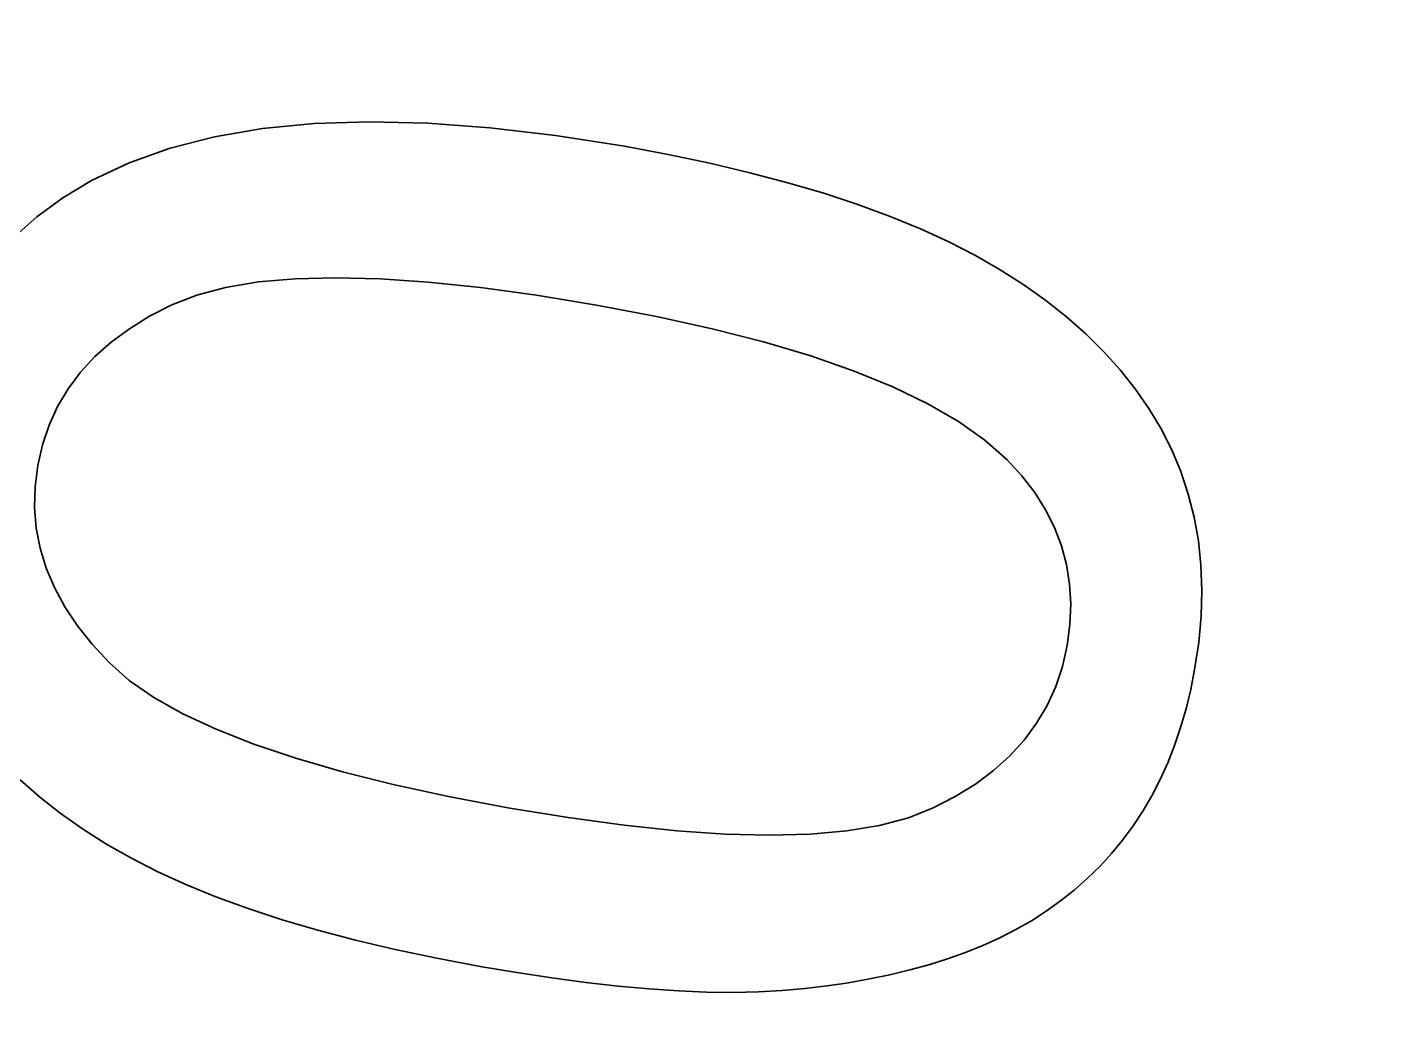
# Model space of a CAD drawing. Extents: x 0 to 297, y 0 to 210.
# Drawn here: x 260.742 to 263.427, y 89.527 to 91.497 of the extents above; entities that cross this region are included whole.
import ezdxf

# ---------------------------------------------------------------- set-up
doc = ezdxf.new("R2010")
doc.units = 0

msp = doc.modelspace()

# ---------------------------------------------------------------- linework, layer by layer
at = {"color": 7, "lineweight": 35, "ltscale": 0.002386}
msp.add_line((261.109, 91.2826), (261.2031, 91.2987), dxfattribs=at)
at = {"color": 7, "lineweight": 35, "ltscale": 0.002536}
msp.add_line((261.2031, 91.2987), (261.304, 91.3085), dxfattribs=at)
at = {"color": 7, "lineweight": 35, "ltscale": 0.002698}
msp.add_line((261.304, 91.3085), (261.4119, 91.3121), dxfattribs=at)
at = {"color": 7, "lineweight": 35, "ltscale": 0.002868}
msp.add_line((261.4119, 91.3121), (261.5266, 91.3094), dxfattribs=at)
at = {"color": 7, "lineweight": 35, "ltscale": 0.003046}
msp.add_line((261.5266, 91.3094), (261.6481, 91.3005), dxfattribs=at)
at = {"color": 7, "lineweight": 35, "ltscale": 0.003233}
msp.add_line((261.6481, 91.3005), (261.7765, 91.2854), dxfattribs=at)
at = {"color": 7, "lineweight": 35, "ltscale": 0.002251}
msp.add_line((261.0218, 91.2603), (261.109, 91.2826), dxfattribs=at)
at = {"color": 7, "lineweight": 35, "ltscale": 0.003424}
msp.add_line((261.7765, 91.2854), (261.9118, 91.2641), dxfattribs=at)
at = {"color": 7, "lineweight": 35, "ltscale": 0.002174}
msp.add_line((261.9118, 91.2641), (261.9973, 91.2481), dxfattribs=at)
at = {"color": 7, "lineweight": 35, "ltscale": 0.002131}
msp.add_line((260.9414, 91.2318), (261.0218, 91.2603), dxfattribs=at)
at = {"color": 7, "lineweight": 35, "ltscale": 0.002089}
msp.add_line((261.9973, 91.2481), (262.079, 91.2309), dxfattribs=at)
at = {"color": 7, "lineweight": 35, "ltscale": 0.002032}
msp.add_line((260.8679, 91.197), (260.9414, 91.2318), dxfattribs=at)
at = {"color": 7, "lineweight": 35, "ltscale": 0.002003}
msp.add_line((262.079, 91.2309), (262.157, 91.2125), dxfattribs=at)
at = {"color": 7, "lineweight": 35, "ltscale": 0.001921}
msp.add_line((262.157, 91.2125), (262.2313, 91.1929), dxfattribs=at)
at = {"color": 7, "lineweight": 35, "ltscale": 0.001631}
msp.add_line((260.812, 91.1634), (260.8679, 91.197), dxfattribs=at)
at = {"color": 7, "lineweight": 35, "ltscale": 0.001838}
msp.add_line((262.2313, 91.1929), (262.3018, 91.1721), dxfattribs=at)
at = {"color": 7, "lineweight": 35, "ltscale": 0.001591}
msp.add_line((260.7606, 91.1258), (260.812, 91.1634), dxfattribs=at)
at = {"color": 7, "lineweight": 35, "ltscale": 0.00176}
msp.add_line((262.3018, 91.1721), (262.3687, 91.1502), dxfattribs=at)
at = {"color": 7, "lineweight": 35, "ltscale": 0.00168}
msp.add_line((262.3687, 91.1502), (262.4318, 91.127), dxfattribs=at)
at = {"color": 7, "lineweight": 35, "ltscale": 0.001564}
msp.add_line((260.7138, 91.0843), (260.7606, 91.1258), dxfattribs=at)
at = {"color": 7, "lineweight": 35, "ltscale": 0.001605}
msp.add_line((262.4318, 91.127), (262.4912, 91.1026), dxfattribs=at)
at = {"color": 7, "lineweight": 35, "ltscale": 0.001532}
msp.add_line((262.4912, 91.1026), (262.5468, 91.077), dxfattribs=at)
at = {"color": 7, "lineweight": 35, "ltscale": 0.001461}
msp.add_line((262.5468, 91.077), (262.5988, 91.0503), dxfattribs=at)
at = {"color": 7, "lineweight": 35, "ltscale": 0.001405}
msp.add_line((262.5988, 91.0503), (262.6475, 91.0223), dxfattribs=at)
at = {"color": 7, "lineweight": 35, "ltscale": 0.001363}
msp.add_line((262.6475, 91.0223), (262.6935, 90.9929), dxfattribs=at)
at = {"color": 7, "lineweight": 35, "ltscale": 0.001626}
msp.add_line((261.1947, 90.9985), (261.1306, 90.9878), dxfattribs=at)
at = {"color": 7, "lineweight": 35, "ltscale": 0.001801}
for p, q in [((261.2665, 91.0048), (261.1947, 90.9985)), ((261.0468, 90.1532), (261.1121, 90.1227))]:
    msp.add_line(p, q, dxfattribs=at)
at = {"color": 7, "lineweight": 35, "ltscale": 0.001985}
msp.add_line((261.3459, 91.0069), (261.2665, 91.0048), dxfattribs=at)
at = {"color": 7, "lineweight": 35, "ltscale": 0.002176}
msp.add_line((261.4329, 91.0048), (261.3459, 91.0069), dxfattribs=at)
at = {"color": 7, "lineweight": 35, "ltscale": 0.002371}
msp.add_line((261.5275, 90.9983), (261.4329, 91.0048), dxfattribs=at)
at = {"color": 7, "lineweight": 35, "ltscale": 0.00257}
msp.add_line((261.6297, 90.9876), (261.5275, 90.9983), dxfattribs=at)
at = {"color": 7, "lineweight": 35, "ltscale": 0.001324}
for p, q in [((262.6935, 90.9929), (262.7367, 90.9623)), ((260.8502, 89.9279), (260.8069, 89.9585))]:
    msp.add_line(p, q, dxfattribs=at)
at = {"color": 7, "lineweight": 35, "ltscale": 0.001314}
msp.add_line((261.074, 90.9729), (261.025, 90.9538), dxfattribs=at)
at = {"color": 7, "lineweight": 35, "ltscale": 0.001463}
msp.add_line((261.1306, 90.9878), (261.074, 90.9729), dxfattribs=at)
at = {"color": 7, "lineweight": 35, "ltscale": 0.002771}
msp.add_line((261.7396, 90.9726), (261.6297, 90.9876), dxfattribs=at)
at = {"color": 7, "lineweight": 35, "ltscale": 0.002975}
msp.add_line((261.857, 90.9534), (261.7396, 90.9726), dxfattribs=at)
at = {"color": 7, "lineweight": 35, "ltscale": 0.001217}
msp.add_line((261.025, 90.9538), (260.9818, 90.9314), dxfattribs=at)
at = {"color": 7, "lineweight": 35, "ltscale": 0.002982}
msp.add_line((261.9742, 90.9311), (261.857, 90.9534), dxfattribs=at)
at = {"color": 7, "lineweight": 35, "ltscale": 0.001288}
msp.add_line((262.7367, 90.9623), (262.7771, 90.9303), dxfattribs=at)
at = {"color": 7, "lineweight": 35, "ltscale": 0.001159}
msp.add_line((260.9818, 90.9314), (260.9423, 90.9071), dxfattribs=at)
at = {"color": 7, "lineweight": 35, "ltscale": 0.00279}
msp.add_line((262.0832, 90.9071), (261.9742, 90.9311), dxfattribs=at)
at = {"color": 7, "lineweight": 35, "ltscale": 0.001258}
for p, q in [((262.7771, 90.9303), (262.8148, 90.897)), ((260.7663, 89.9904), (260.7285, 90.0235))]:
    msp.add_line(p, q, dxfattribs=at)
at = {"color": 7, "lineweight": 35, "ltscale": 0.001109}
msp.add_line((260.9423, 90.9071), (260.9066, 90.8807), dxfattribs=at)
at = {"color": 7, "lineweight": 35, "ltscale": 0.002601}
msp.add_line((262.184, 90.8812), (262.0832, 90.9071), dxfattribs=at)
at = {"color": 7, "lineweight": 35, "ltscale": 0.00123}
msp.add_line((262.8148, 90.897), (262.8498, 90.8624), dxfattribs=at)
at = {"color": 7, "lineweight": 35, "ltscale": 0.001069}
msp.add_line((260.9066, 90.8807), (260.8747, 90.8523), dxfattribs=at)
at = {"color": 7, "lineweight": 35, "ltscale": 0.002417}
msp.add_line((262.2766, 90.8536), (262.184, 90.8812), dxfattribs=at)
at = {"color": 7, "lineweight": 35, "ltscale": 0.001207}
msp.add_line((262.8498, 90.8624), (262.8821, 90.8265), dxfattribs=at)
at = {"color": 7, "lineweight": 35, "ltscale": 0.001037}
for p, q in [((260.8747, 90.8523), (260.8466, 90.8218)), ((262.7785, 90.287), (262.7839, 90.3281))]:
    msp.add_line(p, q, dxfattribs=at)
at = {"color": 7, "lineweight": 35, "ltscale": 0.002236}
msp.add_line((262.3611, 90.8242), (262.2766, 90.8536), dxfattribs=at)
at = {"color": 7, "lineweight": 35, "ltscale": 0.001016}
for p, q in [((260.8466, 90.8218), (260.8222, 90.7893)), ((260.7673, 90.4773), (260.7792, 90.4384))]:
    msp.add_line(p, q, dxfattribs=at)
at = {"color": 7, "lineweight": 35, "ltscale": 0.00206}
msp.add_line((262.4374, 90.7931), (262.3611, 90.8242), dxfattribs=at)
at = {"color": 7, "lineweight": 35, "ltscale": 0.001187}
msp.add_line((262.8821, 90.8265), (262.9115, 90.7893), dxfattribs=at)
at = {"color": 7, "lineweight": 35, "ltscale": 0.001004}
msp.add_line((260.8222, 90.7893), (260.8016, 90.7548), dxfattribs=at)
at = {"color": 7, "lineweight": 35, "ltscale": 0.001891}
msp.add_line((262.5055, 90.7601), (262.4374, 90.7931), dxfattribs=at)
at = {"color": 7, "lineweight": 35, "ltscale": 0.001173}
msp.add_line((262.9115, 90.7893), (262.9383, 90.7507), dxfattribs=at)
at = {"color": 7, "lineweight": 35, "ltscale": 0.001006}
for p, q in [((260.8016, 90.7548), (260.7848, 90.7182)), ((260.7564, 90.5569), (260.7598, 90.5168)), ((260.7598, 90.5168), (260.7673, 90.4773))]:
    msp.add_line(p, q, dxfattribs=at)
at = {"color": 7, "lineweight": 35, "ltscale": 0.001733}
msp.add_line((262.5654, 90.7254), (262.5055, 90.7601), dxfattribs=at)
at = {"color": 7, "lineweight": 35, "ltscale": 0.001583}
msp.add_line((262.6172, 90.6889), (262.5654, 90.7254), dxfattribs=at)
at = {"color": 7, "lineweight": 35, "ltscale": 0.001164}
for p, q in [((262.9383, 90.7507), (262.9623, 90.7109)), ((263.0157, 90.5833), (263.0272, 90.5382))]:
    msp.add_line(p, q, dxfattribs=at)
at = {"color": 7, "lineweight": 35, "ltscale": 0.001019}
for p, q in [((260.7848, 90.7182), (260.7718, 90.6796)), ((260.7574, 90.5977), (260.7564, 90.5569))]:
    msp.add_line(p, q, dxfattribs=at)
at = {"color": 7, "lineweight": 35, "ltscale": 0.001156}
msp.add_line((262.9623, 90.7109), (262.9833, 90.6697), dxfattribs=at)
at = {"color": 7, "lineweight": 35, "ltscale": 0.001042}
for p, q in [((260.7718, 90.6796), (260.7626, 90.639)), ((262.6662, 90.0709), (262.6943, 90.1016)), ((262.3915, 89.6339), (262.3505, 89.6266))]:
    msp.add_line(p, q, dxfattribs=at)
at = {"color": 7, "lineweight": 35, "ltscale": 0.001451}
msp.add_line((262.6608, 90.6506), (262.6172, 90.6889), dxfattribs=at)
at = {"color": 7, "lineweight": 35, "ltscale": 0.001072}
msp.add_line((262.6898, 90.619), (262.6608, 90.6506), dxfattribs=at)
at = {"color": 7, "lineweight": 35, "ltscale": 0.001152}
msp.add_line((262.9833, 90.6697), (263.0012, 90.6272), dxfattribs=at)
at = {"color": 7, "lineweight": 35, "ltscale": 0.001041}
msp.add_line((260.7626, 90.639), (260.7574, 90.5977), dxfattribs=at)
at = {"color": 7, "lineweight": 35, "ltscale": 0.00103}
msp.add_line((262.7149, 90.5864), (262.6898, 90.619), dxfattribs=at)
at = {"color": 7, "lineweight": 35, "ltscale": 0.001155}
msp.add_line((263.0012, 90.6272), (263.0157, 90.5833), dxfattribs=at)
at = {"color": 7, "lineweight": 35, "ltscale": 0.000997317}
msp.add_line((262.7362, 90.5526), (262.7149, 90.5864), dxfattribs=at)
at = {"color": 7, "lineweight": 35, "ltscale": 0.00097378}
msp.add_line((262.7537, 90.5179), (262.7362, 90.5526), dxfattribs=at)
at = {"color": 7, "lineweight": 35, "ltscale": 0.00118}
msp.add_line((263.0272, 90.5382), (263.0354, 90.4917), dxfattribs=at)
at = {"color": 7, "lineweight": 35, "ltscale": 0.000958334}
msp.add_line((262.7674, 90.482), (262.7537, 90.5179), dxfattribs=at)
at = {"color": 7, "lineweight": 35, "ltscale": 0.001201}
msp.add_line((263.0354, 90.4917), (263.0403, 90.4439), dxfattribs=at)
at = {"color": 7, "lineweight": 35, "ltscale": 0.000955113}
msp.add_line((262.7773, 90.4451), (262.7674, 90.482), dxfattribs=at)
at = {"color": 7, "lineweight": 35, "ltscale": 0.001038}
msp.add_line((260.7792, 90.4384), (260.7953, 90.4002), dxfattribs=at)
at = {"color": 7, "lineweight": 35, "ltscale": 0.000960478}
msp.add_line((262.7833, 90.4072), (262.7773, 90.4451), dxfattribs=at)
at = {"color": 7, "lineweight": 35, "ltscale": 0.001229}
msp.add_line((263.0403, 90.4439), (263.0421, 90.3948), dxfattribs=at)
at = {"color": 7, "lineweight": 35, "ltscale": 0.000976626}
msp.add_line((262.7855, 90.3682), (262.7833, 90.4072), dxfattribs=at)
at = {"color": 7, "lineweight": 35, "ltscale": 0.00107}
msp.add_line((260.7953, 90.4002), (260.8157, 90.3625), dxfattribs=at)
at = {"color": 7, "lineweight": 35, "ltscale": 0.001262}
msp.add_line((263.0421, 90.3948), (263.0406, 90.3444), dxfattribs=at)
at = {"color": 7, "lineweight": 35, "ltscale": 0.001112}
msp.add_line((260.8157, 90.3625), (260.8403, 90.3255), dxfattribs=at)
at = {"color": 7, "lineweight": 35, "ltscale": 0.001002}
msp.add_line((262.7839, 90.3281), (262.7855, 90.3682), dxfattribs=at)
at = {"color": 7, "lineweight": 35, "ltscale": 0.001162}
msp.add_line((260.8403, 90.3255), (260.8692, 90.2891), dxfattribs=at)
at = {"color": 7, "lineweight": 35, "ltscale": 0.001299}
msp.add_line((263.0406, 90.3444), (263.036, 90.2926), dxfattribs=at)
at = {"color": 7, "lineweight": 35, "ltscale": 0.00122}
msp.add_line((260.8692, 90.2891), (260.9024, 90.2533), dxfattribs=at)
at = {"color": 7, "lineweight": 35, "ltscale": 0.001058}
msp.add_line((262.7692, 90.2457), (262.7785, 90.287), dxfattribs=at)
at = {"color": 7, "lineweight": 35, "ltscale": 0.001342}
msp.add_line((263.036, 90.2926), (263.0281, 90.2395), dxfattribs=at)
at = {"color": 7, "lineweight": 35, "ltscale": 0.001317}
msp.add_line((260.9024, 90.2533), (260.942, 90.2185), dxfattribs=at)
at = {"color": 7, "lineweight": 35, "ltscale": 0.001032}
msp.add_line((262.756, 90.2066), (262.7692, 90.2457), dxfattribs=at)
at = {"color": 7, "lineweight": 35, "ltscale": 0.001464}
msp.add_line((260.942, 90.2185), (260.9901, 90.1852), dxfattribs=at)
at = {"color": 7, "lineweight": 35, "ltscale": 0.000993624}
msp.add_line((263.0281, 90.2395), (263.0204, 90.2005), dxfattribs=at)
at = {"color": 7, "lineweight": 35, "ltscale": 0.001018}
for p, q in [((262.7392, 90.1695), (262.756, 90.2066)), ((262.4314, 89.6421), (262.3915, 89.6339))]:
    msp.add_line(p, q, dxfattribs=at)
at = {"color": 7, "lineweight": 35, "ltscale": 0.000970749}
msp.add_line((263.0204, 90.2005), (263.0113, 90.1628), dxfattribs=at)
at = {"color": 7, "lineweight": 35, "ltscale": 0.001627}
msp.add_line((260.9901, 90.1852), (261.0468, 90.1532), dxfattribs=at)
at = {"color": 7, "lineweight": 35, "ltscale": 0.001015}
msp.add_line((262.7186, 90.1345), (262.7392, 90.1695), dxfattribs=at)
at = {"color": 7, "lineweight": 35, "ltscale": 0.000949892}
msp.add_line((263.0113, 90.1628), (263.0007, 90.1263), dxfattribs=at)
at = {"color": 7, "lineweight": 35, "ltscale": 0.001023}
msp.add_line((262.6943, 90.1016), (262.7186, 90.1345), dxfattribs=at)
at = {"color": 7, "lineweight": 35, "ltscale": 0.001984}
msp.add_line((261.1121, 90.1227), (261.1859, 90.0936), dxfattribs=at)
at = {"color": 7, "lineweight": 35, "ltscale": 0.000930138}
msp.add_line((263.0007, 90.1263), (262.9888, 90.091), dxfattribs=at)
at = {"color": 7, "lineweight": 35, "ltscale": 0.002173}
msp.add_line((261.1859, 90.0936), (261.2683, 90.0659), dxfattribs=at)
at = {"color": 7, "lineweight": 35, "ltscale": 0.000913173}
msp.add_line((262.9888, 90.091), (262.9754, 90.0571), dxfattribs=at)
at = {"color": 7, "lineweight": 35, "ltscale": 0.002367}
msp.add_line((261.2683, 90.0659), (261.3593, 90.0396), dxfattribs=at)
at = {"color": 7, "lineweight": 35, "ltscale": 0.001071}
msp.add_line((262.6343, 90.0422), (262.6662, 90.0709), dxfattribs=at)
at = {"color": 7, "lineweight": 35, "ltscale": 0.000898691}
msp.add_line((262.9754, 90.0571), (262.9606, 90.0243), dxfattribs=at)
at = {"color": 7, "lineweight": 35, "ltscale": 0.002564}
msp.add_line((261.3593, 90.0396), (261.4588, 90.0147), dxfattribs=at)
at = {"color": 7, "lineweight": 35, "ltscale": 0.001111}
msp.add_line((262.5987, 90.0156), (262.6343, 90.0422), dxfattribs=at)
at = {"color": 7, "lineweight": 35, "ltscale": 0.002764}
msp.add_line((261.4588, 90.0147), (261.5668, 89.9913), dxfattribs=at)
at = {"color": 7, "lineweight": 35, "ltscale": 0.001158}
msp.add_line((262.5594, 89.9911), (262.5987, 90.0156), dxfattribs=at)
at = {"color": 7, "lineweight": 35, "ltscale": 0.000885306}
msp.add_line((262.9606, 90.0243), (262.9443, 89.9928), dxfattribs=at)
at = {"color": 7, "lineweight": 35, "ltscale": 0.00129}
msp.add_line((260.8069, 89.9585), (260.7663, 89.9904), dxfattribs=at)
at = {"color": 7, "lineweight": 35, "ltscale": 0.002967}
msp.add_line((261.5668, 89.9913), (261.6835, 89.9693), dxfattribs=at)
at = {"color": 7, "lineweight": 35, "ltscale": 0.001215}
msp.add_line((262.5163, 89.9687), (262.5594, 89.9911), dxfattribs=at)
at = {"color": 7, "lineweight": 35, "ltscale": 0.000875332}
msp.add_line((262.9443, 89.9928), (262.9267, 89.9626), dxfattribs=at)
at = {"color": 7, "lineweight": 35, "ltscale": 0.002983}
msp.add_line((261.6835, 89.9693), (261.8012, 89.95), dxfattribs=at)
at = {"color": 7, "lineweight": 35, "ltscale": 0.002778}
msp.add_line((261.8012, 89.95), (261.9113, 89.9349), dxfattribs=at)
at = {"color": 7, "lineweight": 35, "ltscale": 0.00146}
msp.add_line((262.411, 89.9346), (262.4675, 89.9495), dxfattribs=at)
at = {"color": 7, "lineweight": 35, "ltscale": 0.00131}
msp.add_line((262.4675, 89.9495), (262.5163, 89.9687), dxfattribs=at)
at = {"color": 7, "lineweight": 35, "ltscale": 0.000867205}
msp.add_line((262.9267, 89.9626), (262.9076, 89.9337), dxfattribs=at)
at = {"color": 7, "lineweight": 35, "ltscale": 0.001362}
msp.add_line((260.8962, 89.8988), (260.8502, 89.9279), dxfattribs=at)
at = {"color": 7, "lineweight": 35, "ltscale": 0.002575}
msp.add_line((261.9113, 89.9349), (262.0138, 89.9242), dxfattribs=at)
at = {"color": 7, "lineweight": 35, "ltscale": 0.002374}
msp.add_line((262.0138, 89.9242), (262.1085, 89.9177), dxfattribs=at)
at = {"color": 7, "lineweight": 35, "ltscale": 0.001803}
msp.add_line((262.2751, 89.9176), (262.3469, 89.924), dxfattribs=at)
at = {"color": 7, "lineweight": 35, "ltscale": 0.001624}
msp.add_line((262.3469, 89.924), (262.411, 89.9346), dxfattribs=at)
at = {"color": 7, "lineweight": 35, "ltscale": 0.000861834}
msp.add_line((262.9076, 89.9337), (262.8871, 89.9059), dxfattribs=at)
at = {"color": 7, "lineweight": 35, "ltscale": 0.001403}
msp.add_line((260.9449, 89.8709), (260.8962, 89.8988), dxfattribs=at)
at = {"color": 7, "lineweight": 35, "ltscale": 0.002179}
msp.add_line((262.1085, 89.9177), (262.1956, 89.9155), dxfattribs=at)
at = {"color": 7, "lineweight": 35, "ltscale": 0.001987}
msp.add_line((262.1956, 89.9155), (262.2751, 89.9176), dxfattribs=at)
at = {"color": 7, "lineweight": 35, "ltscale": 0.000856799}
msp.add_line((262.8871, 89.9059), (262.8652, 89.8795), dxfattribs=at)
at = {"color": 7, "lineweight": 35, "ltscale": 0.001459}
msp.add_line((260.9968, 89.8443), (260.9449, 89.8709), dxfattribs=at)
at = {"color": 7, "lineweight": 35, "ltscale": 0.000853823}
msp.add_line((262.8652, 89.8795), (262.8421, 89.8544), dxfattribs=at)
at = {"color": 7, "lineweight": 35, "ltscale": 0.001528}
msp.add_line((261.0524, 89.8189), (260.9968, 89.8443), dxfattribs=at)
at = {"color": 7, "lineweight": 35, "ltscale": 0.000851199}
msp.add_line((262.8421, 89.8544), (262.8178, 89.8305), dxfattribs=at)
at = {"color": 7, "lineweight": 35, "ltscale": 0.0016}
msp.add_line((261.1117, 89.7947), (261.0524, 89.8189), dxfattribs=at)
at = {"color": 7, "lineweight": 35, "ltscale": 0.00085129}
msp.add_line((262.8178, 89.8305), (262.7923, 89.808), dxfattribs=at)
at = {"color": 7, "lineweight": 35, "ltscale": 0.001674}
msp.add_line((261.1745, 89.7717), (261.1117, 89.7947), dxfattribs=at)
at = {"color": 7, "lineweight": 35, "ltscale": 0.000859649}
msp.add_line((262.7656, 89.7867), (262.7376, 89.7667), dxfattribs=at)
at = {"color": 7, "lineweight": 35, "ltscale": 0.000854316}
msp.add_line((262.7923, 89.808), (262.7656, 89.7867), dxfattribs=at)
at = {"color": 7, "lineweight": 35, "ltscale": 0.001751}
msp.add_line((261.2411, 89.7498), (261.1745, 89.7717), dxfattribs=at)
at = {"color": 7, "lineweight": 35, "ltscale": 0.000867076}
msp.add_line((262.7376, 89.7667), (262.7084, 89.748), dxfattribs=at)
at = {"color": 7, "lineweight": 35, "ltscale": 0.00183}
msp.add_line((261.3113, 89.7292), (261.2411, 89.7498), dxfattribs=at)
at = {"color": 7, "lineweight": 35, "ltscale": 0.000875999}
msp.add_line((262.7084, 89.748), (262.678, 89.7306), dxfattribs=at)
at = {"color": 7, "lineweight": 35, "ltscale": 0.001909}
msp.add_line((261.3852, 89.7097), (261.3113, 89.7292), dxfattribs=at)
at = {"color": 7, "lineweight": 35, "ltscale": 0.001992}
msp.add_line((261.4627, 89.6915), (261.3852, 89.7097), dxfattribs=at)
at = {"color": 7, "lineweight": 35, "ltscale": 0.000901237}
msp.add_line((262.6463, 89.7145), (262.6134, 89.6996), dxfattribs=at)
at = {"color": 7, "lineweight": 35, "ltscale": 0.000888844}
msp.add_line((262.678, 89.7306), (262.6463, 89.7145), dxfattribs=at)
at = {"color": 7, "lineweight": 35, "ltscale": 0.002073}
msp.add_line((261.5439, 89.6744), (261.4627, 89.6915), dxfattribs=at)
at = {"color": 7, "lineweight": 35, "ltscale": 0.000935118}
msp.add_line((262.5793, 89.686), (262.5441, 89.6734), dxfattribs=at)
at = {"color": 7, "lineweight": 35, "ltscale": 0.000917837}
msp.add_line((262.6134, 89.6996), (262.5793, 89.686), dxfattribs=at)
at = {"color": 7, "lineweight": 35, "ltscale": 0.002158}
msp.add_line((261.6287, 89.6586), (261.5439, 89.6744), dxfattribs=at)
at = {"color": 7, "lineweight": 35, "ltscale": 0.001821}
msp.add_line((261.7005, 89.6465), (261.6287, 89.6586), dxfattribs=at)
at = {"color": 7, "lineweight": 35, "ltscale": 0.000996144}
msp.add_line((262.4702, 89.6515), (262.4314, 89.6421), dxfattribs=at)
at = {"color": 7, "lineweight": 35, "ltscale": 0.000975383}
msp.add_line((262.5078, 89.6619), (262.4702, 89.6515), dxfattribs=at)
at = {"color": 7, "lineweight": 35, "ltscale": 0.00095371}
msp.add_line((262.5441, 89.6734), (262.5078, 89.6619), dxfattribs=at)
at = {"color": 7, "lineweight": 35, "ltscale": 0.001745}
msp.add_line((261.7695, 89.636), (261.7005, 89.6465), dxfattribs=at)
at = {"color": 7, "lineweight": 35, "ltscale": 0.001669}
msp.add_line((261.8357, 89.6272), (261.7695, 89.636), dxfattribs=at)
at = {"color": 7, "lineweight": 35, "ltscale": 0.001595}
msp.add_line((261.8991, 89.62), (261.8357, 89.6272), dxfattribs=at)
at = {"color": 7, "lineweight": 35, "ltscale": 0.001066}
msp.add_line((262.3505, 89.6266), (262.3083, 89.6205), dxfattribs=at)
at = {"color": 7, "lineweight": 35, "ltscale": 0.001522}
msp.add_line((261.9597, 89.6145), (261.8991, 89.62), dxfattribs=at)
at = {"color": 7, "lineweight": 35, "ltscale": 0.001447}
msp.add_line((262.0174, 89.6106), (261.9597, 89.6145), dxfattribs=at)
at = {"color": 7, "lineweight": 35, "ltscale": 0.001375}
msp.add_line((262.0724, 89.6083), (262.0174, 89.6106), dxfattribs=at)
at = {"color": 7, "lineweight": 35, "ltscale": 0.001303}
msp.add_line((262.1245, 89.6077), (262.0724, 89.6083), dxfattribs=at)
at = {"color": 7, "lineweight": 35, "ltscale": 0.001233}
msp.add_line((262.1738, 89.6087), (262.1245, 89.6077), dxfattribs=at)
at = {"color": 7, "lineweight": 35, "ltscale": 0.001166}
msp.add_line((262.2204, 89.6114), (262.1738, 89.6087), dxfattribs=at)
at = {"color": 7, "lineweight": 35, "ltscale": 0.001118}
msp.add_line((262.2649, 89.6154), (262.2204, 89.6114), dxfattribs=at)
at = {"color": 7, "lineweight": 35, "ltscale": 0.001091}
msp.add_line((262.3083, 89.6205), (262.2649, 89.6154), dxfattribs=at)
at = {"color": 7, "lineweight": 35}
msp.add_circle((222.9007, 98.5005), 42.5, dxfattribs=at)

doc.saveas('drawing.dxf')
